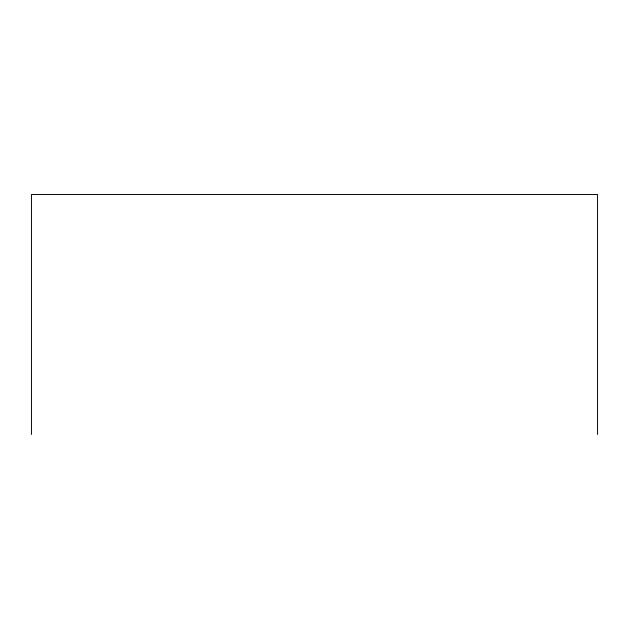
<?xml version="1.0" encoding="UTF-8"?>
<svg xmlns="http://www.w3.org/2000/svg" width="629" height="629" viewBox="0 0 629 629"><rect width="100%" height="100%" fill="white"/><g stroke="black" fill="none" stroke-linecap="round" stroke-linejoin="round"><path stroke-width="0.94" d="M597.55 434.482L597.55 194.518L31.45 194.518L31.45 434.482"/></g></svg>
